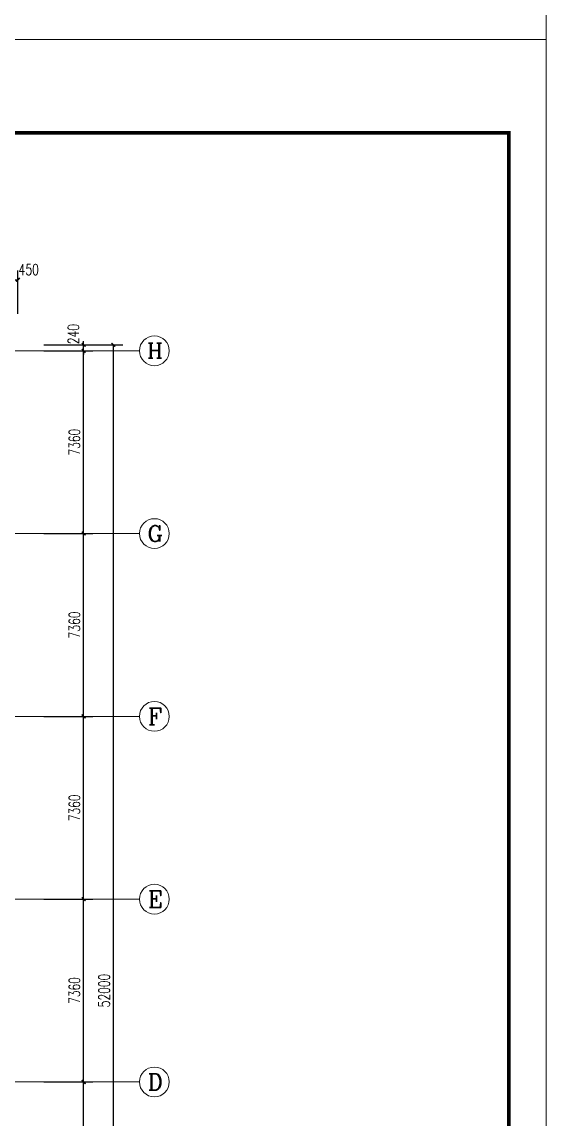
# Model space of a CAD drawing. Header units: inches. Extents: x -3733042 to -3643265, y 623859 to 997713.
# Drawn here: x -3690488 to -3669365, y 746352 to 790525 of the extents above; entities that cross this region are included whole.
import ezdxf

# ---------------------------------------------------------------- set-up
doc = ezdxf.new("R2010")
doc.units = ezdxf.units.IN
doc.header["$LTSCALE"] = 1000
doc.header["$MEASUREMENT"] = 0
doc.linetypes.add('DOTE', pattern=[2.42, 2, -0.2, 0.02, -0.2])
doc.layers.get('0').update_dxf_attribs({"lineweight": 18})
for name, color, linetype, lineweight in [('AXIS', 30, 'Continuous', 18), ('AXIS_TEXT', 7, 'Continuous', 18), ('DOTE', 14, 'DOTE', 18), ('PUB_TITLE', 153, 'Continuous', 18)]:
    doc.layers.add(name, color=color, linetype=linetype, lineweight=lineweight)
doc.styles.add('_TCH_AXIS', font='complex.shx', dxfattribs={"bigfont": 'gbcbig.shx'})
doc.styles.add('_TCH_DIM_T3', font='simplex.shx', dxfattribs={"width": 0.705882, "bigfont": 'gbcbig.shx'})
doc.styles.add('COMPLEX', font='complex.shx')
doc.dimstyles.new('_TCH_ARCH&&150', dxfattribs={"dimtxt": 446.25, "dimasz": 150, "dimexe": 375, "dimexo": 450, "dimgap": 150, "dimtad": 1, "dimdec": 0, "dimzin": 0, "dimdsep": 46, "dimtxsty": '_TCH_DIM_T3', "dimblk": 'ARCHTICK', "dimcen": 0.09, "dimdle": 300, "dimclrt": 7, "dimazin": 2, "dimtfac": 1, "dimtdec": 0, "dimtix": 1, "dimtmove": 2, "dimatfit": 3, "dimfxl": 1, "dimtolj": 1, "dimarcsym": 0})

# ---------------------------------------------------------------- blocks, each defined once
blk = doc.blocks.new('_ArchTick_2')
at = {"color": 0, "linetype": 'ByBlock'}
blk.add_lwpolyline([(-0.5, -0.5, 0.4, 0.4, 0), (0.5, 0.5, 0.4, 0.4, 0)], format="xyseb", dxfattribs=at)
blk = doc.blocks.new('*X373')
at = {"layer": 'AXIS', "color": 0, "lineweight": -2, "transparency": 16777216}
for p, q in [((-3691100, 778769), (-3691100, 780518)), ((-3691100, 780143), (-3690650, 780143)), ((-3690650, 778769), (-3690650, 780518))]:
    blk.add_line(p, q, dxfattribs=at)
at = {"layer": 'AXIS', "color": 0, "lineweight": -2, "transparency": 16777216, "xscale": 150, "yscale": 150, "zscale": 150, "rotation": 180}
blk.add_blockref('_ArchTick_2', (-3691100, 780143), dxfattribs=at)
at = {"layer": 'AXIS', "color": 0, "lineweight": -2, "transparency": 16777216, "xscale": 150, "yscale": 150, "zscale": 150}
blk.add_blockref('_ArchTick_2', (-3690650, 780143), dxfattribs=at)
at = {"layer": 'AXIS', "color": 7, "transparency": 16777216, "insert": (-3690216, 780556), "char_height": 446.2, "width": 1170, "attachment_point": 5, "style": '_TCH_DIM_T3'}
blk.add_mtext('450', dxfattribs=at)
blk = doc.blocks.new('_ARCHTICK')
at = {"color": 0, "linetype": 'ByBlock', "const_width": 0.4}
blk.add_lwpolyline([(-0.5, -0.5), (0.5, 0.5)], dxfattribs=at)
blk = doc.blocks.new('*X388')
at = {"layer": 'AXIS', "color": 0, "lineweight": -2, "transparency": 16777216}
for p, q in [((-3689611, 747845), (-3687626, 747845)), ((-3688001, 740485), (-3688001, 747845)), ((-3689611, 740485), (-3687626, 740485))]:
    blk.add_line(p, q, dxfattribs=at)
at = {"layer": 'AXIS', "color": 0, "lineweight": -2, "transparency": 16777216, "xscale": 150, "yscale": 150, "zscale": 150}
for p, rotation in [((-3688001, 747845), 90), ((-3688001, 740485), 270)]:
    blk.add_blockref('_ArchTick_2', p, dxfattribs=dict(at, rotation=rotation))
at = {"layer": 'AXIS', "color": 7, "transparency": 16777216, "insert": (-3688374, 744165), "char_height": 446.2, "width": 1620, "attachment_point": 5, "rotation": 90, "style": '_TCH_DIM_T3'}
blk.add_mtext('7360', dxfattribs=at)
blk = doc.blocks.new('*X389')
at = {"layer": 'AXIS', "color": 0, "lineweight": -2, "transparency": 16777216}
for p, q in [((-3689611, 755205), (-3687626, 755205)), ((-3688001, 747845), (-3688001, 755205)), ((-3689611, 747845), (-3687626, 747845))]:
    blk.add_line(p, q, dxfattribs=at)
at = {"layer": 'AXIS', "color": 0, "lineweight": -2, "transparency": 16777216, "xscale": 150, "yscale": 150, "zscale": 150}
for p, rotation in [((-3688001, 755205), 90), ((-3688001, 747845), 270)]:
    blk.add_blockref('_ArchTick_2', p, dxfattribs=dict(at, rotation=rotation))
at = {"layer": 'AXIS', "color": 7, "transparency": 16777216, "insert": (-3688374, 751525), "char_height": 446.2, "width": 1620, "attachment_point": 5, "rotation": 90, "style": '_TCH_DIM_T3'}
blk.add_mtext('7360', dxfattribs=at)
blk = doc.blocks.new('*X390')
at = {"layer": 'AXIS', "color": 0, "lineweight": -2, "transparency": 16777216}
for p, q in [((-3689611, 762565), (-3687626, 762565)), ((-3688001, 755205), (-3688001, 762565)), ((-3689611, 755205), (-3687626, 755205))]:
    blk.add_line(p, q, dxfattribs=at)
at = {"layer": 'AXIS', "color": 0, "lineweight": -2, "transparency": 16777216, "xscale": 150, "yscale": 150, "zscale": 150}
for p, rotation in [((-3688001, 762565), 90), ((-3688001, 755205), 270)]:
    blk.add_blockref('_ArchTick_2', p, dxfattribs=dict(at, rotation=rotation))
at = {"layer": 'AXIS', "color": 7, "transparency": 16777216, "insert": (-3688374, 758885), "char_height": 446.2, "width": 1620, "attachment_point": 5, "rotation": 90, "style": '_TCH_DIM_T3'}
blk.add_mtext('7360', dxfattribs=at)
blk = doc.blocks.new('*X391')
at = {"layer": 'AXIS', "color": 0, "lineweight": -2, "transparency": 16777216}
for p, q in [((-3689611, 769925), (-3687626, 769925)), ((-3688001, 762565), (-3688001, 769925)), ((-3689611, 762565), (-3687626, 762565))]:
    blk.add_line(p, q, dxfattribs=at)
at = {"layer": 'AXIS', "color": 0, "lineweight": -2, "transparency": 16777216, "xscale": 150, "yscale": 150, "zscale": 150}
for p, rotation in [((-3688001, 769925), 90), ((-3688001, 762565), 270)]:
    blk.add_blockref('_ArchTick_2', p, dxfattribs=dict(at, rotation=rotation))
at = {"layer": 'AXIS', "color": 7, "transparency": 16777216, "insert": (-3688374, 766245), "char_height": 446.2, "width": 1620, "attachment_point": 5, "rotation": 90, "style": '_TCH_DIM_T3'}
blk.add_mtext('7360', dxfattribs=at)
blk = doc.blocks.new('*X392')
at = {"layer": 'AXIS', "color": 0, "lineweight": -2, "transparency": 16777216}
for p, q in [((-3689611, 777285), (-3687626, 777285)), ((-3688001, 769925), (-3688001, 777285)), ((-3689611, 769925), (-3687626, 769925))]:
    blk.add_line(p, q, dxfattribs=at)
at = {"layer": 'AXIS', "color": 0, "lineweight": -2, "transparency": 16777216, "xscale": 150, "yscale": 150, "zscale": 150}
for p, rotation in [((-3688001, 777285), 90), ((-3688001, 769925), 270)]:
    blk.add_blockref('_ArchTick_2', p, dxfattribs=dict(at, rotation=rotation))
at = {"layer": 'AXIS', "color": 7, "transparency": 16777216, "insert": (-3688374, 773605), "char_height": 446.2, "width": 1620, "attachment_point": 5, "rotation": 90, "style": '_TCH_DIM_T3'}
blk.add_mtext('7360', dxfattribs=at)
blk = doc.blocks.new('*X393')
at = {"layer": 'AXIS', "color": 0, "lineweight": -2, "transparency": 16777216}
for p, q in [((-3689611, 777525), (-3687626, 777525)), ((-3688001, 777525), (-3688001, 777675)), ((-3688001, 777285), (-3688001, 777525)), ((-3689611, 777285), (-3687626, 777285)), ((-3688001, 777285), (-3688001, 777135))]:
    blk.add_line(p, q, dxfattribs=at)
at = {"layer": 'AXIS', "color": 0, "lineweight": -2, "transparency": 16777216, "xscale": 150, "yscale": 150, "zscale": 150}
for p, rotation in [((-3688001, 777525), 270), ((-3688001, 777285), 90)]:
    blk.add_blockref('_ArchTick_2', p, dxfattribs=dict(at, rotation=rotation))
at = {"layer": 'AXIS', "color": 7, "transparency": 16777216, "insert": (-3688414, 777959), "char_height": 446.2, "width": 1215, "attachment_point": 5, "rotation": 90, "style": '_TCH_DIM_T3'}
blk.add_mtext('240', dxfattribs=at)
blk = doc.blocks.new('*X394')
at = {"layer": 'AXIS', "color": 0, "lineweight": -2, "transparency": 16777216}
for p, q in [((-3689611, 777525), (-3686426, 777525)), ((-3686801, 725525), (-3686801, 777525)), ((-3689611, 725525), (-3686426, 725525))]:
    blk.add_line(p, q, dxfattribs=at)
at = {"layer": 'AXIS', "color": 0, "lineweight": -2, "transparency": 16777216, "xscale": 150, "yscale": 150, "zscale": 150}
for p, rotation in [((-3686801, 777525), 90), ((-3686801, 725525), 270)]:
    blk.add_blockref('_ArchTick_2', p, dxfattribs=dict(at, rotation=rotation))
at = {"layer": 'AXIS', "color": 7, "transparency": 16777216, "insert": (-3687174, 751525), "char_height": 446.2, "width": 2070, "attachment_point": 5, "rotation": 90, "style": '_TCH_DIM_T3'}
blk.add_mtext('52000', dxfattribs=at)
blk = doc.blocks.new('_AXISO')
blk.add_circle((0, 0), 0.5)
at = {"layer": 'AXIS_TEXT', "style": 'COMPLEX', "width": 1.04167}
blk.add_attdef('A', (-0.25, -0.28), '', height=0.56, dxfattribs=at)

msp = doc.modelspace()

# ---------------------------------------------------------------- linework, layer by layer
at = {"layer": 'AXIS'}
for p, q in [((-3690060.9, 777285.5), (-3685751.3, 777285.5)), ((-3690060.9, 769925.5), (-3685751.3, 769925.5)), ((-3690060.9, 762565.5), (-3685751.3, 762565.5)), ((-3690060.9, 755205.5), (-3685751.3, 755205.5)), ((-3690060.9, 747845.5), (-3685751.3, 747845.5))]:
    msp.add_line(p, q, dxfattribs=at)
at = {"layer": 'DOTE'}
for p, q in [((-3690060.3, 777285.5), (-3713855.9, 777285.5)), ((-3690060.3, 769925.5), (-3713855.9, 769925.5)), ((-3690060.9, 762565.5), (-3713856.5, 762565.5)), ((-3690060.9, 755205.5), (-3713856.5, 755205.5)), ((-3690060.9, 747845.5), (-3713856.5, 747845.5))]:
    msp.add_line(p, q, dxfattribs=at)
at = {"layer": 'PUB_TITLE'}
for points in [[(-3732364.6, 789812.6), (-3669364.6, 789812.6), (-3669364.6, 878912.6), (-3732364.6, 878912.6)], [(-3732364.6, 700712.6), (-3669364.6, 700712.6), (-3669364.6, 789812.6), (-3732364.6, 789812.6)]]:
    msp.add_lwpolyline(points, close=True, dxfattribs=at)
msp.add_lwpolyline([(-3730864.6, 702212.6, 150, 150, 0), (-3670864.6, 702212.6, 150, 150, 0), (-3670864.6, 786062.6, 150, 150, 0), (-3730864.6, 786062.6, 150, 150, 0)], format="xyseb", close=True, dxfattribs=at)

# ---------------------------------------------------------------- block references
at = {"layer": 'AXIS'}
ref = msp.add_blockref('_AXISO', (-3685151.3, 777285.5), dxfattribs=dict(at, xscale=1200, yscale=1200, zscale=1200))
ref.add_attrib('A', 'H', (-3685441, 776981.3), dxfattribs={"layer": 'AXIS_TEXT', "height": 608.3, "style": '_TCH_AXIS'})
ref = msp.add_blockref('_AXISO', (-3685151.3, 769925.5), dxfattribs=dict(at, xscale=1200, yscale=1200, zscale=1200))
ref.add_attrib('A', 'G', (-3685424.7, 769606.6), dxfattribs={"layer": 'AXIS_TEXT', "height": 637.8, "style": '_TCH_AXIS'})
ref = msp.add_blockref('_AXISO', (-3685151.3, 762565.5), dxfattribs=dict(at, xscale=1200, yscale=1200, zscale=1200))
ref.add_attrib('A', 'F', (-3685405.9, 762231.4), dxfattribs={"layer": 'AXIS_TEXT', "height": 668.2, "style": '_TCH_AXIS'})
ref = msp.add_blockref('_AXISO', (-3685151.3, 755205.5), dxfattribs=dict(at, xscale=1200, yscale=1200, zscale=1200))
ref.add_attrib('A', 'E', (-3685405.9, 754871.4), dxfattribs={"layer": 'AXIS_TEXT', "height": 668.2, "style": '_TCH_AXIS'})
ref = msp.add_blockref('_AXISO', (-3685151.3, 747845.5), dxfattribs=dict(at, xscale=1200, yscale=1200, zscale=1200))
ref.add_attrib('A', 'D', (-3685415.6, 747519), dxfattribs={"layer": 'AXIS_TEXT', "height": 652.9, "style": '_TCH_AXIS'})

# ---------------------------------------------------------------- dimensions: what is measured, and where the dimension line sits
dim = msp.add_linear_dim(base=(-3690649.6, 780143.5), p1=(-3691099.6, 778318.6), p2=(-3690649.6, 778318.6), dimstyle='_TCH_ARCH&&150', override={"dimsah": 1, "dimtzin": 0}, dxfattribs=at)
dim.commit()
dim.dimension.update_dxf_attribs({"geometry": '*X373', "text_midpoint": (-3690216.1, 780556), "dimtype": 160})
dim = msp.add_linear_dim(base=(-3688001.3, 777525.5), p1=(-3690060.9, 777285.5), p2=(-3690060.9, 777525.5), angle=90, dimstyle='_TCH_ARCH&&150', override={"dimsah": 1, "dimtzin": 0}, dxfattribs=at)
dim.commit()
dim.dimension.update_dxf_attribs({"geometry": '*X393', "text_midpoint": (-3688413.8, 777959), "dimtype": 160})
for base, p1, p2, picture, middle in [((-3686801.3, 777525.5), (-3690060.9, 725525.5), (-3690060.9, 777525.5), '*X394', (-3687174.5, 751525.5)), ((-3688001.3, 777285.5), (-3690060.9, 769925.5), (-3690060.9, 777285.5), '*X392', (-3688374.5, 773605.5)), ((-3688001.3, 769925.5), (-3690060.9, 762565.5), (-3690060.9, 769925.5), '*X391', (-3688374.5, 766245.5)), ((-3688001.3, 762565.5), (-3690060.9, 755205.5), (-3690060.9, 762565.5), '*X390', (-3688374.5, 758885.5)), ((-3688001.3, 755205.5), (-3690060.9, 747845.5), (-3690060.9, 755205.5), '*X389', (-3688374.5, 751525.5)), ((-3688001.3, 747845.5), (-3690060.9, 740485.5), (-3690060.9, 747845.5), '*X388', (-3688374.5, 744165.5))]:
    dim = msp.add_linear_dim(base=base, p1=p1, p2=p2, angle=90, dimstyle='_TCH_ARCH&&150', override={"dimsah": 1, "dimtzin": 0}, dxfattribs=at)
    dim.commit()
    dim.dimension.update_dxf_attribs({"geometry": picture, "text_midpoint": middle})

doc.saveas('drawing.dxf')
